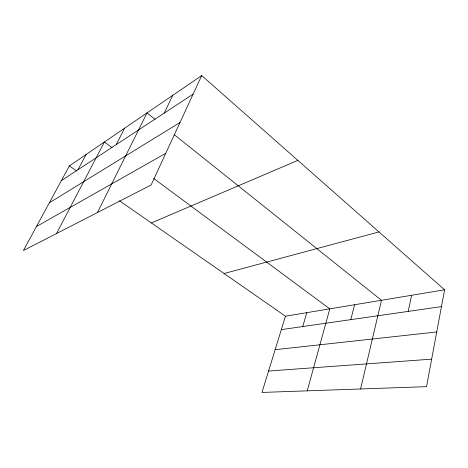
<?xml version="1.0" encoding="UTF-8"?>
<svg xmlns="http://www.w3.org/2000/svg" width="468" height="468" viewBox="0 0 468 468"><rect width="100%" height="100%" fill="white"/><g stroke="black" fill="none" stroke-linecap="round" stroke-linejoin="round"><path stroke-width="0.7" d="M444.6 289.809L426.524 386.667L261.963 392.43L285.462 316.21L444.6 289.809L201.702 75.57L69.387 165.906L23.4 250.55L151.123 184.989L201.702 75.57M408.201 311.401L411.624 295.279M360.588 388.978L381.478 300.28L174.231 134.655M350.778 319.65L354.598 304.744M307.236 390.844L329.782 308.857L153.697 178.472M302.743 326.547L306.803 312.671M164.18 113.145L172.75 95.332M97.461 212.536L147.016 112.905L154.955 119.246M116.228 144.624L124.628 128.191M56.523 233.544L104.422 141.985L112.039 147.625M77.951 169.755L86.089 154.504M61.39 180.625L193.108 94.156M49.351 202.784L180.016 122.481M36.445 226.541L165.76 153.317M151.38 222.944L297.853 160.378M224.09 273.523L378.969 231.923M281.326 329.624L441.464 306.622M275.143 349.69L436.732 331.958M268.562 371.036L431.66 359.149M69.387 165.906L76.571 170.908M119.492 200.766L285.462 316.21"/></g></svg>
